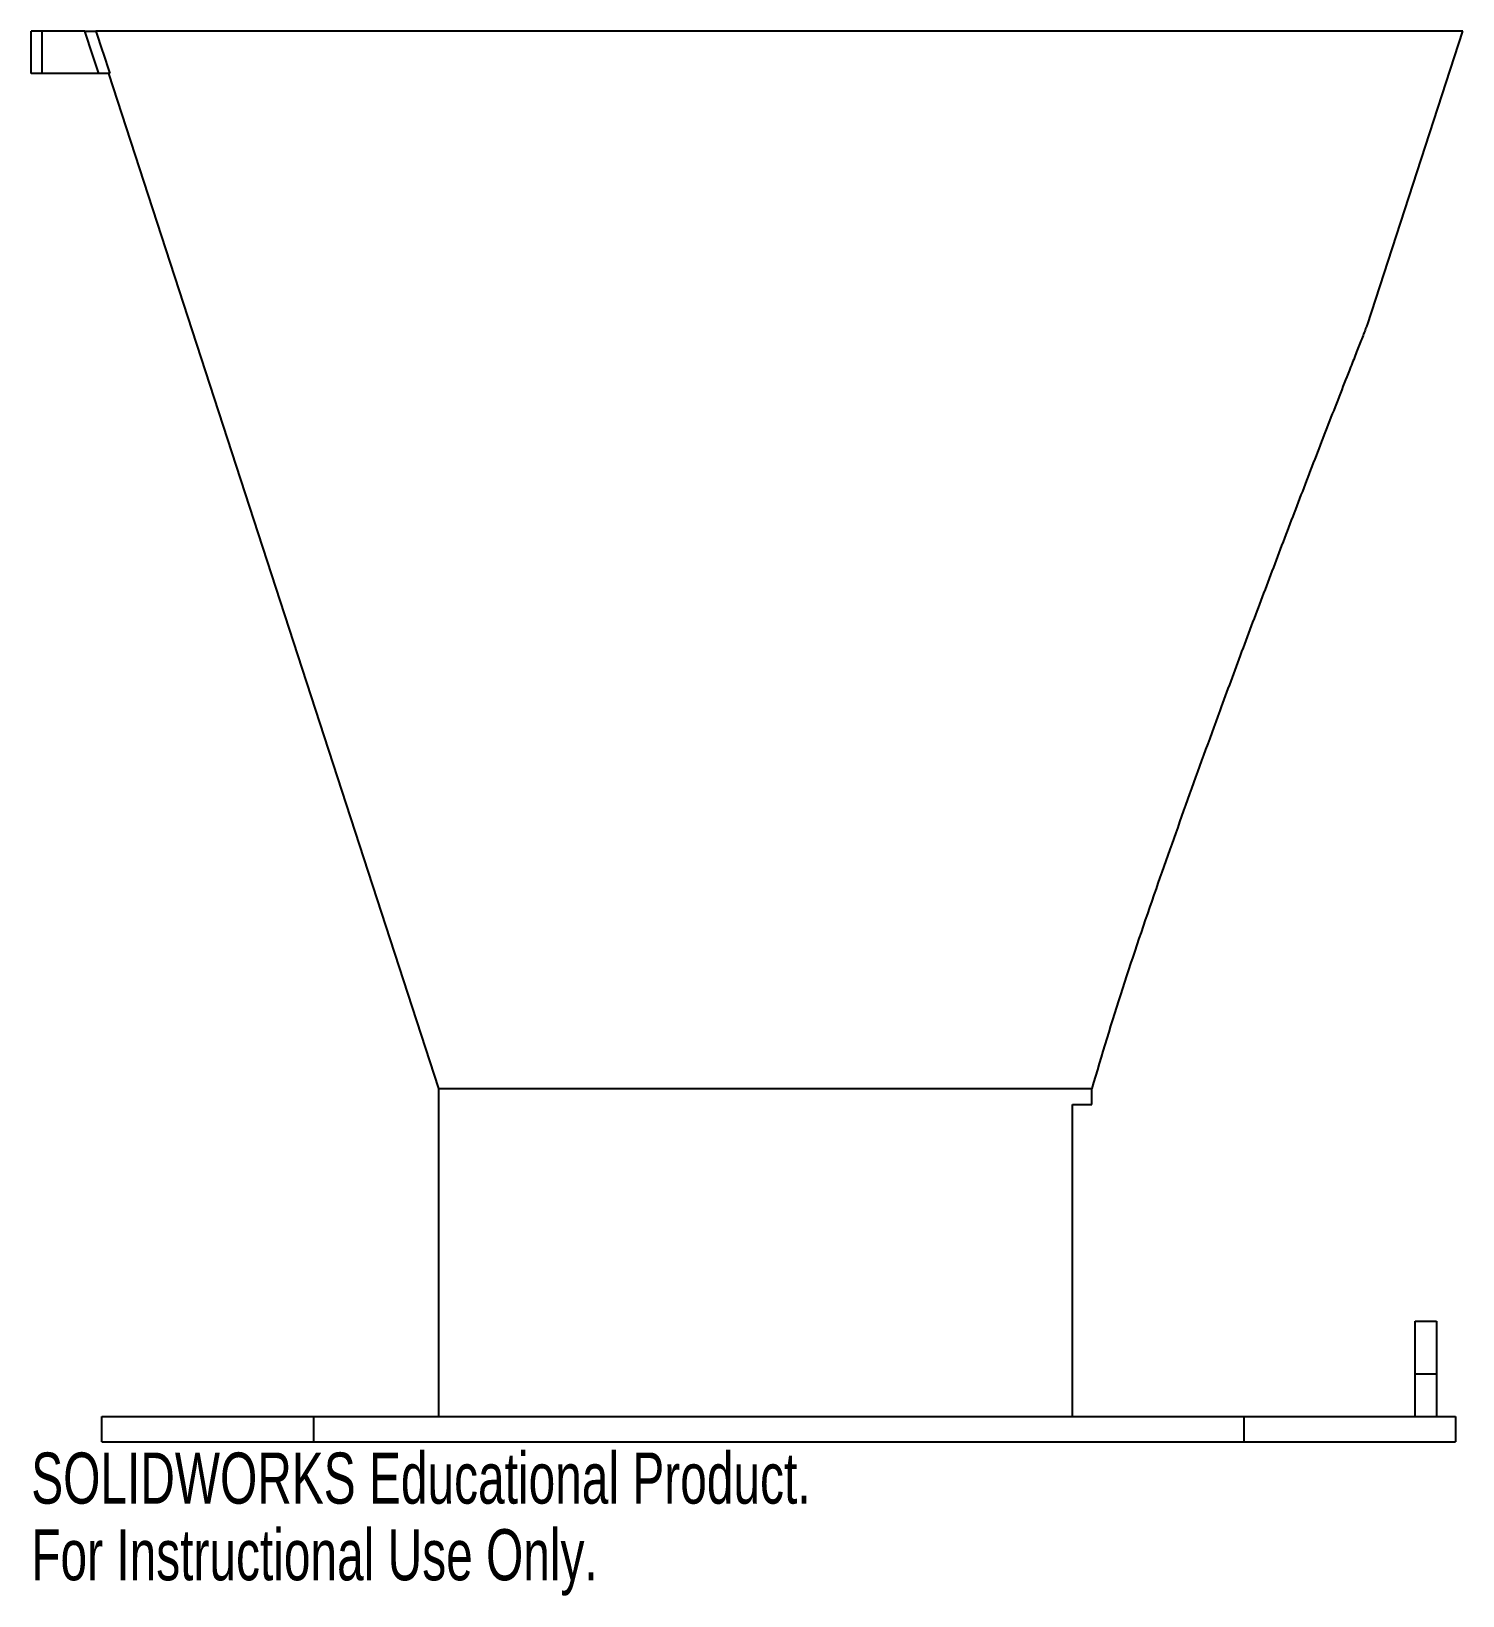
# Paper-space layout '_Front' of a CAD drawing. Header units: millimetres. Extents: x -7 to 129, y -15 to 133.
import ezdxf

# ---------------------------------------------------------------- set-up
doc = ezdxf.new("R2010")
doc.units = ezdxf.units.MM
doc.styles.add('SLDTEXTSTYLE0', font='TXT', dxfattribs={"width": 0.7})

psp = doc.layouts.new('_Front')

# ---------------------------------------------------------------- linework, layer by layer
at = {"color": 7, "linetype": 'Continuous', "lineweight": 25}
for p, q in [((-6.67, 129.4), (-6.67, 133.4)), ((-1.59, 133.4), (-6.67, 133.4)), ((-5.67, 133.4), (-5.67, 129.4)), ((128.67, 133.4), (-0.55, 133.4)), ((119.65, 105.64), (128.67, 133.4)), ((-0.29, 129.4), (-6.67, 129.4)), ((0.63, 129.4), (31.83, 33.4)), ((31.83, 33.4), (31.83, 2.4)), ((31.83, 33.4), (93.6, 33.4)), ((93.6, 31.9), (93.6, 33.4)), ((91.77, 2.4), (91.77, 31.9)), ((91.77, 31.9), (93.6, 31.9)), ((124.18, 2.4), (124.18, 11.4)), ((124.18, 11.4), (126.18, 11.4)), ((126.18, 11.4), (126.18, 2.4)), ((126.18, 6.4), (124.18, 6.4)), ((0, 2.4), (128, 2.4)), ((0, 0), (0, 2.4)), ((20, 2.4), (20, 0)), ((108, 0), (108, 2.4)), ((128, 2.4), (128, 0)), ((0, 0), (128, 0))]:
    psp.add_line(p, q, dxfattribs=at)
at = {"color": 7, "linetype": 'Continuous', "lineweight": 25, "flags": 128}
for points in [[(-0.29, 129.4), (-0.85, 131.11), (-1.59, 133.4)], [(-0.55, 133.4), (0.07, 131.5), (0.1, 131.42), (0.76, 129.4)]]:
    psp.add_lwpolyline(points, dxfattribs=at)
at = {"color": 7, "linetype": 'Continuous', "lineweight": 25}
for points, knots in [([(-1.59, 133.4), (-1.46, 133.4), (-1.34, 133.4), (-1.09, 133.4), (-0.98, 133.4), (-0.78, 133.4), (-0.7, 133.4), (-0.59, 133.4), (-0.55, 133.4), (-0.55, 133.4)], [0, 0, 0, 0, 0.25, 0.25, 0.5, 0.5, 0.75, 0.75, 1, 1, 1, 1]), ([(0.76, 129.4), (0.75, 129.4), (0.71, 129.4), (0.6, 129.4), (0.52, 129.4), (0.23, 129.4), (-0.03, 129.4), (-0.29, 129.4)], [0, 0, 0, 0, 0.25, 0.25, 0.5, 0.5, 1, 1, 1, 1]), ([(119.64, 105.65), (119.65, 105.66), (119.67, 105.72), (119.55, 105.4), (119.36, 104.92), (119.06, 104.17), (118.64, 103.08), (117.96, 101.36), (117.1, 99.18), (116.09, 96.58), (115.06, 93.93), (113.68, 90.35), (111.94, 85.8), (109.85, 80.28), (107.76, 74.73), (105.36, 68.22), (102.64, 60.75), (100.66, 55.12), (99.67, 52.3)], [0, 0, 0, 0, 0.007864, 0.028009, 0.043531, 0.059472, 0.089136, 0.119476, 0.168405, 0.217834, 0.266688, 0.315662, 0.413384, 0.511421, 0.609107, 0.706915, 0.853343, 1, 1, 1, 1]), ([(99.67, 52.3), (98.57, 49.16), (97.52, 46.02), (95.49, 39.72), (94.52, 36.56), (93.6, 33.4)], [0, 0, 0, 0, 0.5, 0.5, 1, 1, 1, 1])]:
    psp.add_open_spline(points, degree=3, knots=knots, dxfattribs=at)

# ---------------------------------------------------------------- texts
at = {"color": 7, "linetype": 'Continuous', "char_height": 4.8336, "attachment_point": 1, "style": 'SLDTEXTSTYLE0'}
for s, insert in [('SOLIDWORKS Educational Product.', (-6.67, -1.02)), ('For Instructional Use Only.', (-6.67, -8.27))]:
    psp.add_mtext(s, dxfattribs=dict(at, insert=insert))

doc.saveas('drawing.dxf')
